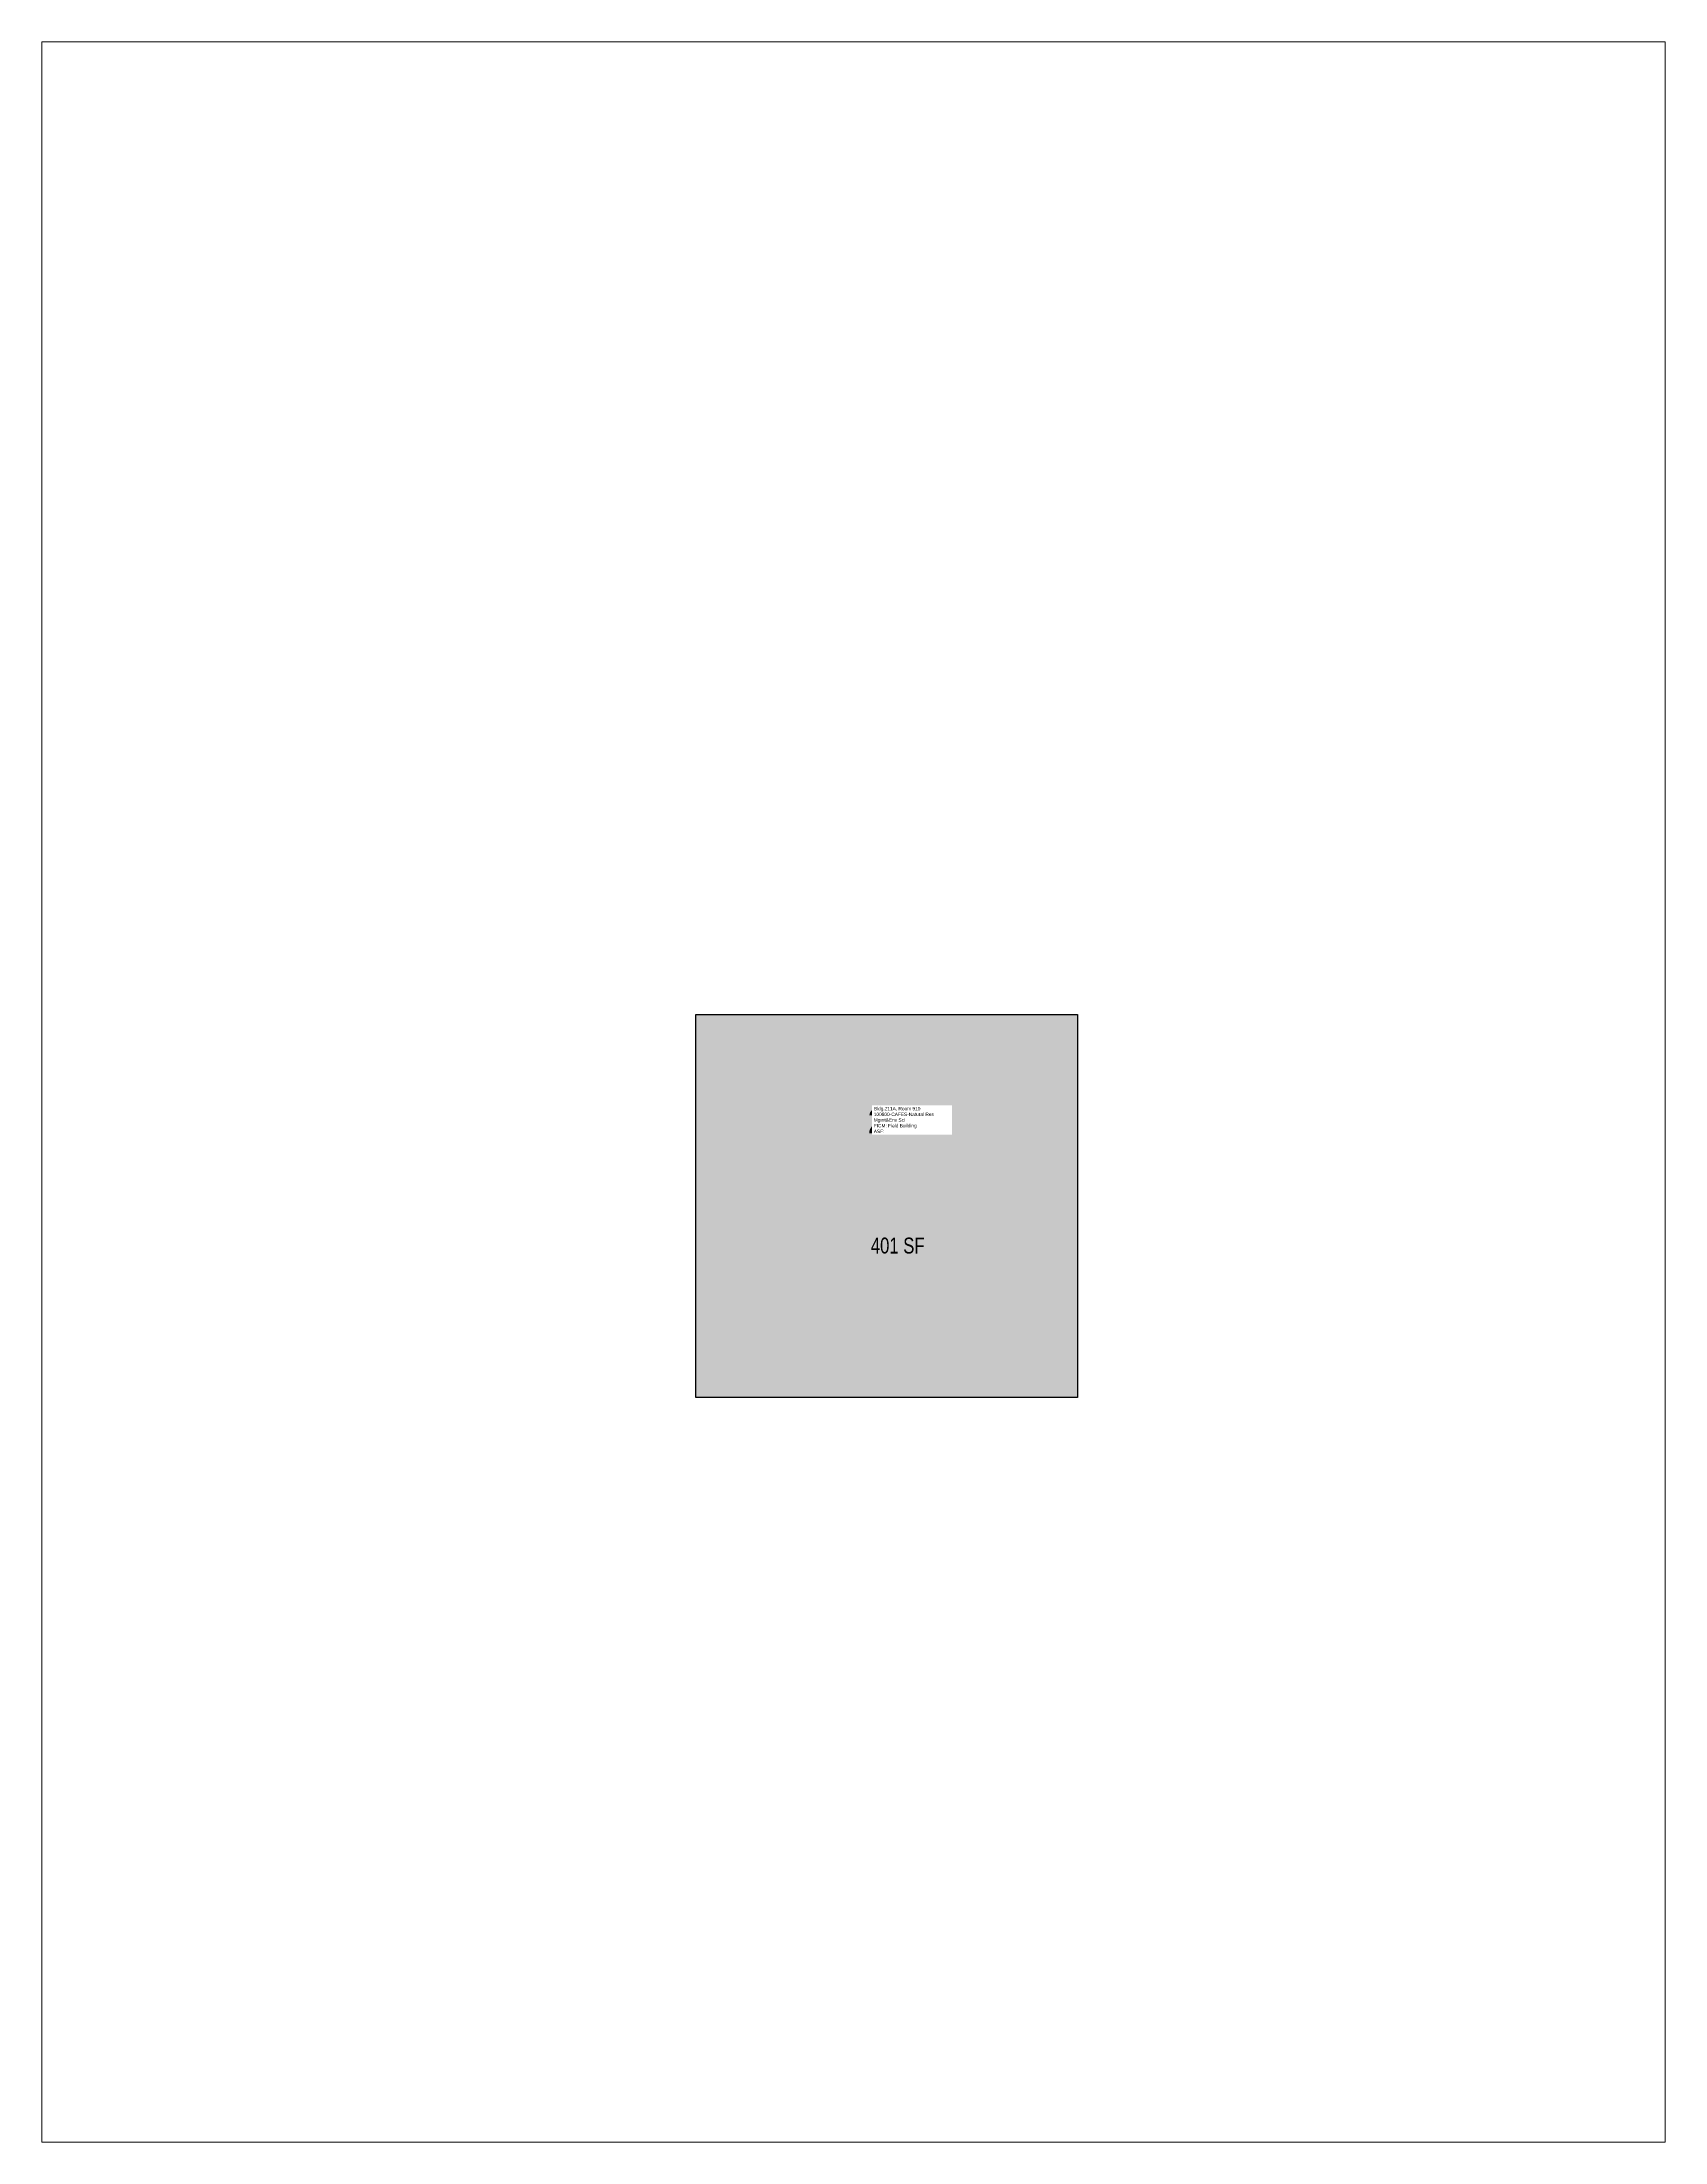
# Paper-space layout 'Layout1' of a CAD drawing. Header units: inches. Extents: x 0 to 8.5, y 0 to 11.
# The model-space entities are those that its viewports show. They can reach past a viewport. Long polylines and large blocks are cut down to what shows.
import ezdxf
from ezdxf.enums import TextEntityAlignment as Align

# ---------------------------------------------------------------- set-up
doc = ezdxf.new("R2010")
doc.units = ezdxf.units.IN
doc.header["$MEASUREMENT"] = 0
for name, color, linetype in [('A-IDEN-RNUM', 7, 'Continuous'), ('A-IDEN-SNUM', 4, 'Continuous'), ('A-IDEN-VNUM', 4, 'Continuous'), ('A-WALL', 5, 'Continuous'), ('AREA-TEXT', 3, 'Continuous'), ('Rooms-Category-Color', 7, 'Continuous'), ('Rooms-College-Color', 7, 'Continuous'), ('Rooms-Department-Color', 7, 'Continuous'), ('Rooms-Division-Color', 7, 'Continuous'), ('Rooms-Information', 7, 'Continuous')]:
    doc.layers.add(name, color=color, linetype=linetype)
doc.styles.add('Annotative', font='arial.ttf')
doc.styles.add('CP_AREA', font='arial.ttf', dxfattribs={"height": 15})
doc.styles.add('ROOMSNUMBER', font='TXT.SHX', dxfattribs={"height": 1})

msp = doc.modelspace()

# ---------------------------------------------------------------- hatches: boundary and pattern name
at = {"layer": 'Rooms-Category-Color', "true_color": 0xfbafa2}
msp.add_hatch(color=21, dxfattribs=at).paths.add_polyline_path([(69193834.3, 27715165.8), (69193876, 27714928.6), (69193639.7, 27714887.1), (69193598.1, 27715124.3)])
at = {"layer": 'Rooms-College-Color', "true_color": 0xadadad}
msp.add_hatch(color=253, dxfattribs=at).paths.add_polyline_path([(69193834.3, 27715165.8), (69193876, 27714928.6), (69193639.7, 27714887.1), (69193598.1, 27715124.3)])
at = {"layer": 'Rooms-Department-Color', "true_color": 0xe3c5e1}
msp.add_hatch(color=254, dxfattribs=at).paths.add_polyline_path([(69193834.3, 27715165.8), (69193876, 27714928.6), (69193639.7, 27714887.1), (69193598.1, 27715124.3)])
at = {"layer": 'Rooms-Division-Color', "true_color": 0xe3c5e1}
msp.add_hatch(color=254, dxfattribs=at).paths.add_polyline_path([(69193834.3, 27715165.8), (69193876, 27714928.6), (69193639.7, 27714887.1), (69193598.1, 27715124.3)])

# ---------------------------------------------------------------- linework, layer by layer
at = {"layer": 'A-WALL'}
msp.add_lwpolyline([(69193834.3, 27715165.8), (69193876, 27714928.6), (69193639.7, 27714887.1), (69193598.1, 27715124.3)], close=True, dxfattribs=at)

# ---------------------------------------------------------------- texts
at = {"layer": 'A-IDEN-RNUM', "style": 'ROOMSNUMBER'}
msp.add_text('0910-00', height=1.2, rotation=9.97, dxfattribs=at).set_placement((69193725.7, 27715083.7), align=Align.MIDDLE)
at = {"layer": 'A-IDEN-SNUM', "style": 'ROOMSNUMBER'}
msp.add_text('211A091000', height=1.2, rotation=9.97, dxfattribs=at).set_placement((69193725.7, 27715083.7), align=Align.MIDDLE)
at = {"layer": 'A-IDEN-VNUM', "style": 'Annotative', "width": 0.85}
msp.add_text('211A', height=15, rotation=9.97, dxfattribs=at).set_placement((69193736.7, 27715080.6), align=Align.MIDDLE)
at = {"layer": 'AREA-TEXT', "style": 'CP_AREA', "width": 0.75}
msp.add_text('401 SF', height=10, rotation=9.9672, dxfattribs=at).set_placement((69193748.2, 27715003.2), align=Align.MIDDLE_CENTER)

# ---------------------------------------------------------------- next in the draw order: texts
at = {"layer": 'Rooms-Information', "insert": (69193721.2, 27715070.2), "char_height": 2.143, "width": 48, "attachment_point": 7, "rotation": 9.97, "style": 'Annotative', "bg_fill": 3, "box_fill_scale": 1.5, "bg_fill_color": 256, "bg_fill_true_color": 13158600, "bg_fill_transparency": 0}
msp.add_mtext('Bldg.211A, Room 910^M^J100800-CAFES-Natural Res Mgmt&Env Sci^M^JFICM: Field Building^M^JASF: ', dxfattribs=at)

psp = doc.layouts.get("Layout1")

# ---------------------------------------------------------------- viewports
at = {"layer": '0', "view_twist_angle": 350.03535646629}
psp.add_viewport(center=(4.25, 5.5), size=(8.5, 10.9999), view_center_point=(72945729.622, 15323695.036), view_height=1319.9868, dxfattribs=at)

doc.saveas('drawing.dxf')
